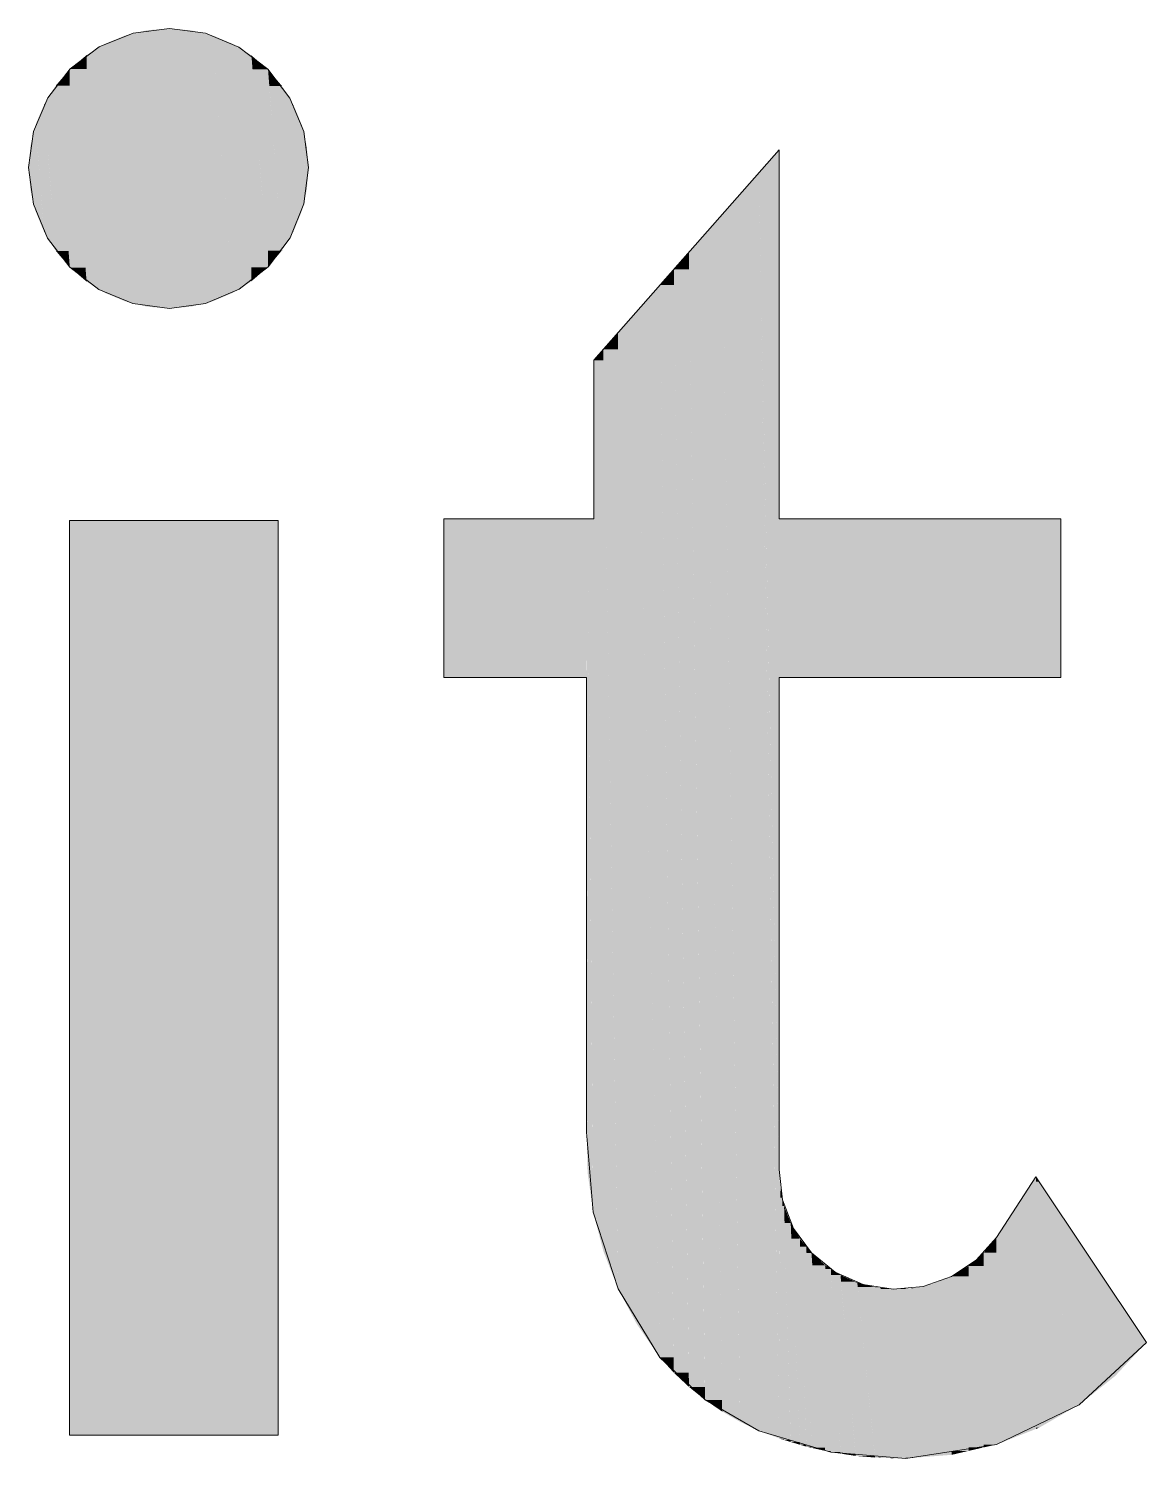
# Model space of a CAD drawing. Extents: x 885 to 2021, y 330 to 1122.
# Drawn here: x 1739.041 to 1741.638, y 644.141 to 647.463 of the extents above; entities that cross this region are included whole.
import ezdxf

# ---------------------------------------------------------------- set-up
doc = ezdxf.new("R2010")
doc.units = 0
doc.layers.get('0').update_dxf_attribs({"lineweight": 18})
doc.layers.add('P11_Plankopf_Ausführung_AF_4_800 Plankopf', color=7, linetype='Continuous', lineweight=25)

# ---------------------------------------------------------------- blocks, each defined once
blk = doc.blocks.new('Referenz-A0T8DI3SAL', base_point=(1729.7843, 502.0648))
at = {"layer": 'P11_Plankopf_Ausführung_AF_4_800 Plankopf', "color": 0, "linetype": 'Continuous', "lineweight": 13, "ltscale": 16.9}
for p, q in [((1739.2839, 647.4528), (1739.2053, 647.4208)), ((1739.3681, 647.4634), (1739.2839, 647.4528)), ((1739.4518, 647.4524), (1739.3681, 647.4634)), ((1739.5297, 647.4201), (1739.4518, 647.4524)), ((1739.2053, 647.4208), (1739.1377, 647.3696)), ((1739.5967, 647.3688), (1739.5297, 647.4201)), ((1739.1377, 647.3696), (1739.0856, 647.3026)), ((1739.6481, 647.3019), (1739.5967, 647.3688)), ((1739.0856, 647.3026), (1739.0527, 647.2244)), ((1739.6804, 647.224), (1739.6481, 647.3019)), ((1739.0527, 647.2244), (1739.0411, 647.1403)), ((1739.6914, 647.1403), (1739.6804, 647.224)), ((1740.7851, 647.1818), (1740.3544, 646.693)), ((1740.7851, 646.3244), (1740.7851, 647.1818)), ((1739.0411, 647.1403), (1739.0522, 647.0556)), ((1739.6808, 647.0561), (1739.6914, 647.1403)), ((1739.0522, 647.0556), (1739.0849, 646.9767)), ((1739.6488, 646.9774), (1739.6808, 647.0561)), ((1739.5975, 646.9097), (1739.6488, 646.9774)), ((1739.0849, 646.9767), (1739.1368, 646.909)), ((1739.1368, 646.909), (1739.2046, 646.857)), ((1739.5305, 646.8576), (1739.5975, 646.9097)), ((1739.2046, 646.857), (1739.2835, 646.8243)), ((1739.4522, 646.8247), (1739.5305, 646.8576)), ((1739.2835, 646.8243), (1739.3681, 646.8131)), ((1739.3681, 646.8131), (1739.4522, 646.8247)), ((1740.3544, 646.693), (1740.3544, 646.3244)), ((1739.6208, 646.3202), (1739.1361, 646.3202)), ((1739.1361, 646.3202), (1739.1361, 644.1952)), ((1739.6208, 644.1952), (1739.6208, 646.3202)), ((1740.3544, 646.3244), (1740.0062, 646.3244)), ((1740.0062, 646.3244), (1740.0062, 645.9557)), ((1741.4396, 646.3244), (1740.7851, 646.3244)), ((1741.4396, 645.9557), (1741.4396, 646.3244)), ((1740.0062, 645.9557), (1740.3377, 645.9557)), ((1740.3377, 645.9557), (1740.3377, 644.8994)), ((1740.7851, 644.8123), (1740.7851, 645.9557)), ((1740.7851, 645.9557), (1741.4396, 645.9557)), ((1740.3377, 644.8994), (1740.353, 644.7132)), ((1740.7851, 644.8123), (1740.7928, 644.7419)), ((1741.3816, 644.7959), (1741.2902, 644.655)), ((1741.6384, 644.4107), (1741.3816, 644.7959)), ((1740.7928, 644.7419), (1740.8183, 644.6759)), ((1740.353, 644.7132), (1740.4108, 644.5355)), ((1740.8183, 644.6759), (1740.8602, 644.6188)), ((1741.2435, 644.6031), (1741.2902, 644.655)), ((1740.8602, 644.6188), (1740.9153, 644.5744)), ((1741.1854, 644.5644), (1741.2435, 644.6031)), ((1740.9153, 644.5744), (1740.9801, 644.5458)), ((1741.1196, 644.5412), (1741.1854, 644.5644)), ((1740.4108, 644.5355), (1740.508, 644.3759)), ((1740.9801, 644.5458), (1741.0501, 644.5349)), ((1741.0501, 644.5349), (1741.1196, 644.5412)), ((1741.4818, 644.2661), (1741.6384, 644.4107)), ((1740.508, 644.3759), (1740.613, 644.2774)), ((1740.613, 644.2774), (1740.7378, 644.2057)), ((1741.2898, 644.1737), (1741.4818, 644.2661)), ((1739.1361, 644.1952), (1739.6208, 644.1952)), ((1740.7378, 644.2057), (1740.9051, 644.1561)), ((1740.9051, 644.1561), (1741.0791, 644.1415)), ((1741.0791, 644.1415), (1741.2898, 644.1737))]:
    blk.add_line(p, q, dxfattribs=at)
at = {"layer": 'P11_Plankopf_Ausführung_AF_4_800 Plankopf', "color": 0, "linetype": 'Continuous', "lineweight": 0, "ltscale": 0.0169}
for points in [[(1739.267, 647.4289), (1739.2203, 647.4289), (1739.267, 647.4479)], [(1739.2676, 647.4479), (1739.267, 647.4479), (1739.2676, 647.4481)], [(1739.2676, 646.8291), (1739.267, 646.8291), (1739.267, 647.4479)], [(1739.2676, 646.829), (1739.2676, 647.4479), (1739.267, 647.4479)], [(1739.3169, 647.4481), (1739.2676, 647.4481), (1739.3169, 647.4596)], [(1739.316, 646.829), (1739.2676, 646.829), (1739.2676, 647.4481)], [(1739.3169, 646.8171), (1739.3169, 647.4481), (1739.2676, 647.4481)], [(1739.3172, 647.4596), (1739.3169, 647.4596), (1739.3172, 647.4597)], [(1739.3172, 646.8171), (1739.3169, 646.8171), (1739.3169, 647.4596)], [(1739.3172, 646.8171), (1739.3172, 647.4596), (1739.3169, 647.4596)], [(1739.3681, 647.4597), (1739.3172, 647.4597), (1739.3681, 647.4634)], [(1739.3678, 646.8171), (1739.3172, 646.8171), (1739.3172, 647.4597)], [(1739.3681, 646.8131), (1739.3681, 647.4597), (1739.3172, 647.4597)], [(1739.4187, 646.8174), (1739.3681, 646.8174), (1739.3681, 647.4634)], [(1739.4187, 647.4594), (1739.3684, 647.4594), (1739.3681, 647.4634)], [(1739.4187, 646.8174), (1739.4187, 647.4594), (1739.3684, 647.4594)], [(1739.419, 646.8174), (1739.4187, 646.8174), (1739.4187, 647.4594)], [(1739.419, 647.4593), (1739.4187, 647.4593), (1739.4187, 647.4594)], [(1739.419, 646.8174), (1739.419, 647.4593), (1739.4187, 647.4593)], [(1739.468, 646.8295), (1739.419, 646.8295), (1739.419, 647.4593)], [(1739.468, 647.4476), (1739.4199, 647.4476), (1739.419, 647.4593)], [(1739.468, 646.8295), (1739.468, 647.4476), (1739.4199, 647.4476)], [(1739.4685, 646.8296), (1739.468, 646.8296), (1739.468, 647.4476)], [(1739.4685, 647.4474), (1739.468, 647.4474), (1739.468, 647.4476)], [(1739.4685, 646.8296), (1739.4685, 647.4474), (1739.468, 647.4474)], [(1739.5149, 646.8491), (1739.4685, 646.8491), (1739.4685, 647.4474)], [(1739.5149, 647.4282), (1739.47, 647.4282), (1739.4685, 647.4474)], [(1739.2196, 647.4025), (1739.1767, 647.4025), (1739.2196, 647.4284)], [(1739.2203, 647.4284), (1739.2196, 647.4284), (1739.2203, 647.4289)], [(1739.2203, 646.8488), (1739.2196, 646.8488), (1739.2196, 647.4284)], [(1739.2203, 646.8485), (1739.2203, 647.4284), (1739.2196, 647.4284)], [(1739.2655, 646.8485), (1739.2203, 646.8485), (1739.2203, 647.4289)], [(1739.267, 646.8291), (1739.267, 647.4289), (1739.2203, 647.4289)], [(1739.5149, 646.8491), (1739.5149, 647.4282), (1739.47, 647.4282)], [(1739.5156, 646.8494), (1739.5149, 646.8494), (1739.5149, 647.4282)], [(1739.5156, 647.4278), (1739.5149, 647.4278), (1739.5149, 647.4282)], [(1739.5156, 646.8494), (1739.5156, 647.4278), (1739.5149, 647.4278)], [(1739.5581, 646.8758), (1739.5156, 646.8758), (1739.5156, 647.4278)], [(1739.5581, 647.4017), (1739.5176, 647.4017), (1739.5156, 647.4278)], [(1739.1758, 647.3696), (1739.1377, 647.3696), (1739.1758, 647.4018)], [(1739.1767, 647.4018), (1739.1758, 647.4018), (1739.1767, 647.4025)], [(1739.1767, 646.8756), (1739.1758, 646.8756), (1739.1758, 647.4018)], [(1739.1767, 646.8751), (1739.1767, 647.4018), (1739.1758, 647.4018)], [(1739.2176, 646.8751), (1739.1767, 646.8751), (1739.1767, 647.4025)], [(1739.2196, 646.8488), (1739.2196, 647.4025), (1739.1767, 647.4025)], [(1739.5581, 646.8758), (1739.5581, 647.4017), (1739.5176, 647.4017)], [(1739.5589, 646.8764), (1739.5581, 646.8764), (1739.5581, 647.4017)], [(1739.5589, 647.401), (1739.5581, 647.401), (1739.5581, 647.4017)], [(1739.5589, 646.8764), (1739.5589, 647.401), (1739.5581, 647.401)], [(1739.5967, 646.909), (1739.5589, 646.909), (1739.5589, 647.401)], [(1739.5967, 647.3688), (1739.5614, 647.3688), (1739.5589, 647.401)], [(1739.1368, 647.331), (1739.1043, 647.331), (1739.1368, 647.3686)], [(1739.1377, 647.3686), (1739.1368, 647.3686), (1739.1377, 647.3696)], [(1739.1377, 646.909), (1739.1368, 646.909), (1739.1368, 647.3686)], [(1739.1377, 646.9082), (1739.1377, 647.3686), (1739.1368, 647.3686)], [(1739.1733, 646.9082), (1739.1377, 646.9082), (1739.1377, 647.3696)], [(1739.1758, 646.8756), (1739.1758, 647.3696), (1739.1377, 647.3696)], [(1739.5967, 646.909), (1739.5967, 647.3688), (1739.5614, 647.3688)], [(1739.5975, 646.9097), (1739.5967, 646.9097), (1739.5967, 647.3688)], [(1739.5975, 647.3678), (1739.5967, 647.3678), (1739.5967, 647.3688)], [(1739.5975, 646.9097), (1739.5975, 647.3678), (1739.5967, 647.3678)], [(1739.6296, 646.9478), (1739.5975, 646.9478), (1739.5975, 647.3678)], [(1739.6296, 647.3303), (1739.6004, 647.3303), (1739.5975, 647.3678)], [(1739.1035, 647.2877), (1739.0774, 647.2877), (1739.1035, 647.3297)], [(1739.1043, 647.3297), (1739.1035, 647.3297), (1739.1043, 647.331)], [(1739.1043, 646.948), (1739.1035, 646.948), (1739.1035, 647.3297)], [(1739.1043, 646.947), (1739.1043, 647.3297), (1739.1035, 647.3297)], [(1739.1339, 646.947), (1739.1043, 646.947), (1739.1043, 647.331)], [(1739.1368, 646.909), (1739.1368, 647.331), (1739.1043, 647.331)], [(1739.6296, 646.9478), (1739.6296, 647.3303), (1739.6004, 647.3303)], [(1739.6305, 646.9488), (1739.6296, 646.9488), (1739.6296, 647.3303)], [(1739.6305, 647.3289), (1739.6296, 647.3289), (1739.6296, 647.3303)], [(1739.6305, 646.9488), (1739.6305, 647.3289), (1739.6296, 647.3289)], [(1739.6561, 646.9912), (1739.6305, 646.9912), (1739.6305, 647.3289)], [(1739.6561, 647.287), (1739.6336, 647.287), (1739.6305, 647.3289)], [(1739.0767, 647.2407), (1739.0576, 647.2407), (1739.0767, 647.286)], [(1739.0774, 647.286), (1739.0767, 647.286), (1739.0774, 647.2877)], [(1739.0774, 646.9918), (1739.0767, 646.9918), (1739.0767, 647.286)], [(1739.0774, 646.9906), (1739.0774, 647.286), (1739.0767, 647.286)], [(1739.1002, 646.9906), (1739.0774, 646.9906), (1739.0774, 647.2877)], [(1739.1035, 646.948), (1739.1035, 647.2877), (1739.0774, 647.2877)], [(1739.6561, 646.9912), (1739.6561, 647.287), (1739.6336, 647.287)], [(1739.6569, 646.9924), (1739.6561, 646.9924), (1739.6561, 647.287)], [(1739.6569, 647.2853), (1739.6561, 647.2853), (1739.6561, 647.287)], [(1739.6569, 646.9924), (1739.6569, 647.2853), (1739.6561, 647.2853)], [(1739.6756, 647.0384), (1739.6569, 647.0384), (1739.6569, 647.2853)], [(1739.6756, 647.2402), (1739.6603, 647.2402), (1739.6569, 647.2853)], [(1739.057, 647.1911), (1739.0454, 647.1911), (1739.057, 647.2385)], [(1739.0576, 647.2385), (1739.057, 647.2385), (1739.0576, 647.2407)], [(1739.0576, 647.0392), (1739.057, 647.0392), (1739.057, 647.2385)], [(1739.0576, 647.0379), (1739.0576, 647.2385), (1739.057, 647.2385)], [(1739.0731, 647.0379), (1739.0576, 647.0379), (1739.0576, 647.2407)], [(1739.0767, 646.9918), (1739.0767, 647.2407), (1739.0576, 647.2407)], [(1739.6756, 647.0384), (1739.6756, 647.2402), (1739.6603, 647.2402)], [(1739.6761, 647.0397), (1739.6756, 647.0397), (1739.6756, 647.2402)], [(1739.6761, 647.2379), (1739.6756, 647.2379), (1739.6756, 647.2402)], [(1739.6761, 647.0397), (1739.6761, 647.2379), (1739.6756, 647.2379)], [(1739.6874, 647.0881), (1739.6761, 647.0881), (1739.6761, 647.2379)], [(1739.6874, 647.1909), (1739.6797, 647.1909), (1739.6761, 647.2379)], [(1739.0451, 647.1403), (1739.0411, 647.1403), (1739.0451, 647.1876)], [(1739.0454, 647.1876), (1739.0451, 647.1876), (1739.0454, 647.1911)], [(1739.0454, 647.0891), (1739.0451, 647.0891), (1739.0451, 647.1876)], [(1739.0454, 647.0879), (1739.0454, 647.1876), (1739.0451, 647.1876)], [(1739.0533, 647.0879), (1739.0454, 647.0879), (1739.0454, 647.1911)], [(1739.057, 647.0392), (1739.057, 647.1911), (1739.0454, 647.1911)], [(1739.6874, 647.0881), (1739.6874, 647.1909), (1739.6797, 647.1909)], [(1739.6877, 647.0894), (1739.6874, 647.0894), (1739.6874, 647.1909)], [(1739.6877, 647.1871), (1739.6874, 647.1871), (1739.6874, 647.1909)], [(1739.6877, 647.0894), (1739.6877, 647.1871), (1739.6874, 647.1871)], [(1739.6914, 647.1403), (1739.6877, 647.1403), (1739.6877, 647.1871)], [(1740.7851, 647.1281), (1740.7378, 647.1281), (1740.7851, 647.1818)], [(1739.0451, 647.0891), (1739.0451, 647.1403), (1739.0411, 647.1403)], [(1739.6877, 647.0894), (1739.6914, 647.1403), (1739.6877, 647.1403)], [(1740.7378, 647.0788), (1740.6944, 647.0788), (1740.7378, 647.1281)], [(1740.7848, 644.2057), (1740.7378, 644.2057), (1740.7378, 647.1281)], [(1740.7851, 646.3244), (1740.7851, 647.1281), (1740.7378, 647.1281)], [(1740.7851, 644.8123), (1740.7751, 644.8123), (1740.7378, 647.1281)], [(1740.7851, 645.9557), (1740.7618, 645.9557), (1740.7378, 647.1281)], [(1740.7851, 646.3244), (1740.7702, 646.3244), (1740.7378, 647.1281)], [(1739.0454, 647.0879), (1739.0454, 647.0891), (1739.0451, 647.0891)], [(1739.057, 647.0392), (1739.0533, 647.0879), (1739.0454, 647.0879)], [(1739.6761, 647.0397), (1739.6874, 647.0881), (1739.6761, 647.0881)], [(1739.6874, 647.0881), (1739.6877, 647.0894), (1739.6874, 647.0894)], [(1740.6944, 647.0315), (1740.6527, 647.0315), (1740.6944, 647.0788)], [(1740.7375, 644.2264), (1740.6944, 644.2264), (1740.6944, 647.0788)], [(1740.7378, 644.2057), (1740.7378, 647.0788), (1740.6944, 647.0788)], [(1739.0576, 647.0379), (1739.0576, 647.0392), (1739.057, 647.0392)], [(1739.0767, 646.9918), (1739.0731, 647.0379), (1739.0576, 647.0379)], [(1739.6569, 646.9924), (1739.6756, 647.0384), (1739.6569, 647.0384)], [(1739.6756, 647.0384), (1739.6761, 647.0397), (1739.6756, 647.0397)], [(1740.6527, 646.9864), (1740.613, 646.9864), (1740.6527, 647.0315)], [(1740.694, 644.2503), (1740.6527, 644.2503), (1740.6527, 647.0315)], [(1740.6944, 644.2264), (1740.6944, 647.0315), (1740.6527, 647.0315)], [(1739.0774, 646.9906), (1739.0774, 646.9918), (1739.0767, 646.9918)], [(1739.1035, 646.948), (1739.1002, 646.9906), (1739.0774, 646.9906)], [(1739.6305, 646.9488), (1739.6561, 646.9912), (1739.6305, 646.9912)], [(1739.6561, 646.9912), (1739.6569, 646.9924), (1739.6561, 646.9924)], [(1740.613, 646.9439), (1740.5755, 646.9439), (1740.613, 646.9864)], [(1740.6523, 644.2774), (1740.613, 644.2774), (1740.613, 646.9864)], [(1740.6527, 644.2503), (1740.6527, 646.9864), (1740.613, 646.9864)], [(1739.1043, 646.947), (1739.1043, 646.948), (1739.1035, 646.948)], [(1739.1368, 646.909), (1739.1339, 646.947), (1739.1043, 646.947)], [(1739.5975, 646.9097), (1739.6296, 646.9478), (1739.5975, 646.9478)], [(1739.6296, 646.9478), (1739.6305, 646.9488), (1739.6296, 646.9488)], [(1740.5755, 646.9041), (1740.5404, 646.9041), (1740.5755, 646.9439)], [(1740.6125, 644.3075), (1740.5755, 644.3075), (1740.5755, 646.9439)], [(1740.613, 644.2774), (1740.613, 646.9439), (1740.5755, 646.9439)], [(1739.1377, 646.9082), (1739.1377, 646.909), (1739.1368, 646.909)], [(1739.1758, 646.8756), (1739.1733, 646.9082), (1739.1377, 646.9082)], [(1739.5589, 646.8764), (1739.5967, 646.909), (1739.5589, 646.909)], [(1739.5967, 646.909), (1739.5975, 646.9097), (1739.5967, 646.9097)], [(1740.5404, 646.8673), (1740.508, 646.8673), (1740.5404, 646.9041)], [(1740.575, 644.3404), (1740.5404, 644.3404), (1740.5404, 646.9041)], [(1740.5755, 644.3075), (1740.5755, 646.9041), (1740.5404, 646.9041)], [(1739.1767, 646.8751), (1739.1767, 646.8756), (1739.1758, 646.8756)], [(1739.2196, 646.8488), (1739.2176, 646.8751), (1739.1767, 646.8751)], [(1739.2203, 646.8485), (1739.2203, 646.8488), (1739.2196, 646.8488)], [(1739.267, 646.8291), (1739.2655, 646.8485), (1739.2203, 646.8485)], [(1739.4685, 646.8296), (1739.5149, 646.8491), (1739.4685, 646.8491)], [(1739.5149, 646.8491), (1739.5156, 646.8494), (1739.5149, 646.8494)], [(1739.5156, 646.8494), (1739.5581, 646.8758), (1739.5156, 646.8758)], [(1739.5581, 646.8758), (1739.5589, 646.8764), (1739.5581, 646.8764)], [(1740.508, 646.8069), (1740.4547, 646.8069), (1740.508, 646.8673)], [(1740.5399, 644.3759), (1740.508, 644.3759), (1740.508, 646.8673)], [(1740.5404, 644.3404), (1740.5404, 646.8673), (1740.508, 646.8673)], [(1739.2676, 646.829), (1739.2676, 646.8291), (1739.267, 646.8291)], [(1739.3169, 646.8171), (1739.316, 646.829), (1739.2676, 646.829)], [(1739.3172, 646.8171), (1739.3172, 646.8171), (1739.3169, 646.8171)], [(1739.3681, 646.8131), (1739.3678, 646.8171), (1739.3172, 646.8171)], [(1739.3681, 646.8131), (1739.4187, 646.8174), (1739.3681, 646.8174)], [(1739.4187, 646.8174), (1739.419, 646.8174), (1739.4187, 646.8174)], [(1739.419, 646.8174), (1739.468, 646.8295), (1739.419, 646.8295)], [(1739.468, 646.8295), (1739.4685, 646.8296), (1739.468, 646.8296)], [(1740.4547, 646.757), (1740.4108, 646.757), (1740.4547, 646.8069)], [(1740.5063, 644.4529), (1740.4547, 644.4529), (1740.4547, 646.8069)], [(1740.508, 644.3759), (1740.508, 646.8069), (1740.4547, 646.8069)], [(1740.4108, 646.7183), (1740.3767, 646.7183), (1740.4108, 646.757)], [(1740.4532, 644.5355), (1740.4108, 644.5355), (1740.4108, 646.757)], [(1740.4547, 644.4529), (1740.4547, 646.757), (1740.4108, 646.757)], [(1740.3767, 646.693), (1740.3544, 646.693), (1740.3767, 646.7183)], [(1740.4094, 644.6227), (1740.3767, 644.6227), (1740.3767, 646.7183)], [(1740.4108, 644.5355), (1740.4108, 646.7183), (1740.3767, 646.7183)], [(1740.3584, 646.3244), (1740.3544, 646.3244), (1740.3544, 646.693)], [(1740.3767, 644.6227), (1740.3767, 646.693), (1740.3544, 646.693)], [(1739.1361, 644.1952), (1739.6208, 644.1952), (1739.1361, 646.3202)], [(1739.6208, 644.1952), (1739.6208, 646.3202), (1739.1361, 646.3202)], [(1740.0062, 645.9557), (1740.3377, 645.9557), (1740.0062, 646.3244)], [(1740.3377, 645.9557), (1740.3377, 646.3244), (1740.0062, 646.3244)], [(1740.3382, 645.9557), (1740.3377, 645.9557), (1740.3377, 646.3244)], [(1740.3399, 644.8059), (1740.3399, 646.3244), (1740.3377, 646.3244)], [(1740.3522, 644.8059), (1740.3399, 644.8059), (1740.3399, 646.3244)], [(1740.353, 644.7132), (1740.353, 646.3244), (1740.3399, 646.3244)], [(1740.3544, 644.7132), (1740.353, 644.7132), (1740.353, 646.3244)], [(1740.3544, 644.7078), (1740.3544, 646.3244), (1740.353, 646.3244)], [(1740.3767, 644.6227), (1740.3584, 646.3244), (1740.3544, 646.3244)], [(1740.3756, 644.7078), (1740.3544, 644.7078), (1740.3544, 646.3244)], [(1740.7851, 645.9557), (1740.7851, 646.3244), (1740.7702, 646.3244)], [(1740.7851, 645.9557), (1741.4396, 645.9557), (1740.7851, 646.3244)], [(1741.4396, 645.9557), (1741.4396, 646.3244), (1740.7851, 646.3244)], [(1740.3399, 644.8059), (1740.3382, 645.9557), (1740.3377, 645.9557)], [(1740.3397, 644.8994), (1740.3377, 644.8994), (1740.3377, 645.9557)], [(1740.7851, 644.8123), (1740.7851, 645.9557), (1740.7618, 645.9557)], [(1740.3399, 644.8059), (1740.3397, 644.8994), (1740.3377, 644.8994)], [(1740.353, 644.7132), (1740.3522, 644.8059), (1740.3399, 644.8059)], [(1740.7851, 644.1881), (1740.7851, 644.8123), (1740.7751, 644.8123)], [(1740.7875, 644.1881), (1740.7851, 644.1881), (1740.7851, 644.8123)], [(1740.7875, 644.7698), (1740.7853, 644.7698), (1740.7851, 644.8123)], [(1741.3816, 644.655), (1741.2902, 644.655), (1741.3816, 644.7959)], [(1741.3892, 644.2128), (1741.3816, 644.2128), (1741.3816, 644.7959)], [(1741.3892, 644.7844), (1741.3817, 644.7844), (1741.3816, 644.7959)], [(1740.7875, 644.1872), (1740.7875, 644.7698), (1740.7853, 644.7698)], [(1740.7924, 644.1872), (1740.7875, 644.1872), (1740.7875, 644.7698)], [(1740.7924, 644.7471), (1740.7877, 644.7471), (1740.7875, 644.7698)], [(1741.3892, 644.2128), (1741.3892, 644.7844), (1741.3817, 644.7844)], [(1741.4818, 644.2661), (1741.3892, 644.2661), (1741.3892, 644.7844)], [(1741.4818, 644.6456), (1741.414, 644.6456), (1741.3892, 644.7844)], [(1740.7924, 644.1854), (1740.7924, 644.7471), (1740.7877, 644.7471)], [(1740.7965, 644.1854), (1740.7924, 644.1854), (1740.7924, 644.7471)], [(1740.7965, 644.7282), (1740.7925, 644.7282), (1740.7924, 644.7471)], [(1740.7965, 644.1842), (1740.7965, 644.7282), (1740.7925, 644.7282)], [(1740.8117, 644.1842), (1740.7965, 644.1842), (1740.7965, 644.7282)], [(1740.8119, 644.6885), (1740.7976, 644.6885), (1740.7965, 644.7282)], [(1740.3544, 644.7078), (1740.3544, 644.7132), (1740.353, 644.7132)], [(1740.3767, 644.6227), (1740.3756, 644.7078), (1740.3544, 644.7078)], [(1740.8119, 644.1796), (1740.8119, 644.6885), (1740.7976, 644.6885)], [(1740.833, 644.1796), (1740.8119, 644.1796), (1740.8119, 644.6885)], [(1740.8333, 644.6518), (1740.8134, 644.6518), (1740.8119, 644.6885)], [(1741.2898, 644.6191), (1741.2605, 644.6191), (1741.2898, 644.6545)], [(1741.2902, 644.6545), (1741.2898, 644.6545), (1741.2902, 644.655)], [(1741.2902, 644.1739), (1741.2898, 644.1739), (1741.2898, 644.6545)], [(1741.2902, 644.1739), (1741.2902, 644.6545), (1741.2898, 644.6545)], [(1741.3816, 644.2098), (1741.2902, 644.2098), (1741.2902, 644.655)], [(1741.3816, 644.2098), (1741.3816, 644.655), (1741.2902, 644.655)], [(1740.4108, 644.5355), (1740.4094, 644.6227), (1740.3767, 644.6227)], [(1740.8333, 644.1733), (1740.8333, 644.6518), (1740.8134, 644.6518)], [(1740.8481, 644.1733), (1740.8333, 644.1733), (1740.8333, 644.6518)], [(1740.8483, 644.6333), (1740.8338, 644.6333), (1740.8333, 644.6518)], [(1740.8483, 644.1688), (1740.8483, 644.6333), (1740.8338, 644.6333)], [(1740.8601, 644.1688), (1740.8483, 644.1688), (1740.8483, 644.6333)], [(1740.8602, 644.6188), (1740.8486, 644.6188), (1740.8483, 644.6333)], [(1740.8602, 644.1661), (1740.8602, 644.6188), (1740.8486, 644.6188)], [(1740.8914, 644.1661), (1740.8602, 644.1661), (1740.8602, 644.6188)], [(1740.8919, 644.5904), (1740.8621, 644.5904), (1740.8602, 644.6188)], [(1741.2605, 644.5886), (1741.2252, 644.5886), (1741.2605, 644.6191)], [(1741.2898, 644.1737), (1741.2605, 644.1737), (1741.2605, 644.6191)], [(1741.2898, 644.1737), (1741.2898, 644.6191), (1741.2605, 644.6191)], [(1741.4818, 644.2661), (1741.4818, 644.6456), (1741.414, 644.6456)], [(1741.5655, 644.3326), (1741.4818, 644.3326), (1741.4818, 644.6456)], [(1741.5655, 644.5201), (1741.5153, 644.5201), (1741.4818, 644.6456)], [(1740.8919, 644.159), (1740.8919, 644.5904), (1740.8621, 644.5904)], [(1740.9051, 644.159), (1740.8919, 644.159), (1740.8919, 644.5904)], [(1740.9051, 644.5818), (1740.8921, 644.5818), (1740.8919, 644.5904)], [(1741.2252, 644.5645), (1741.1856, 644.5645), (1741.2252, 644.5886)], [(1741.2605, 644.167), (1741.2252, 644.167), (1741.2252, 644.5886)], [(1741.2605, 644.167), (1741.2605, 644.5886), (1741.2252, 644.5886)], [(1740.9051, 644.1561), (1740.9051, 644.5818), (1740.8921, 644.5818)], [(1740.9275, 644.1561), (1740.9051, 644.1561), (1740.9051, 644.5818)], [(1740.9277, 644.5673), (1740.9059, 644.5673), (1740.9051, 644.5818)], [(1740.9277, 644.1526), (1740.9277, 644.5673), (1740.9059, 644.5673)], [(1740.9623, 644.1526), (1740.9277, 644.1526), (1740.9277, 644.5673)], [(1740.9628, 644.5518), (1740.929, 644.5518), (1740.9277, 644.5673)], [(1741.1854, 644.5471), (1741.1422, 644.5471), (1741.1854, 644.5644)], [(1741.1856, 644.5644), (1741.1854, 644.5644), (1741.1856, 644.5645)], [(1741.1856, 644.1497), (1741.1854, 644.1497), (1741.1854, 644.5644)], [(1741.1856, 644.1497), (1741.1856, 644.5644), (1741.1854, 644.5644)], [(1741.2252, 644.1589), (1741.1856, 644.1589), (1741.1856, 644.5645)], [(1741.2252, 644.1589), (1741.2252, 644.5645), (1741.1856, 644.5645)], [(1740.4547, 644.4529), (1740.4532, 644.5355), (1740.4108, 644.5355)], [(1740.9628, 644.1473), (1740.9628, 644.5518), (1740.929, 644.5518)], [(1740.9666, 644.1473), (1740.9628, 644.1473), (1740.9628, 644.5518)], [(1740.9666, 644.5501), (1740.9628, 644.5501), (1740.9628, 644.5518)], [(1740.9666, 644.1469), (1740.9666, 644.5501), (1740.9628, 644.5501)], [(1741.0074, 644.1469), (1740.9666, 644.1469), (1740.9666, 644.5501)], [(1741.0078, 644.5393), (1740.9677, 644.5393), (1740.9666, 644.5501)], [(1741.0078, 644.1435), (1741.0078, 644.5393), (1740.9677, 644.5393)], [(1741.0208, 644.1435), (1741.0078, 644.1435), (1741.0078, 644.5393)], [(1741.0208, 644.5379), (1741.0078, 644.5379), (1741.0078, 644.5393)], [(1741.0208, 644.1424), (1741.0208, 644.5379), (1741.0078, 644.5379)], [(1741.0501, 644.1424), (1741.0208, 644.1424), (1741.0208, 644.5379)], [(1741.0501, 644.5349), (1741.021, 644.5349), (1741.0208, 644.5379)], [(1741.0501, 644.1419), (1741.0501, 644.5349), (1741.021, 644.5349)], [(1741.0791, 644.5349), (1741.0501, 644.5349), (1741.0791, 644.5363)], [(1741.0791, 644.1419), (1741.0501, 644.1419), (1741.0501, 644.5349)], [(1741.0791, 644.1415), (1741.0791, 644.5349), (1741.0501, 644.5349)], [(1741.0966, 644.5363), (1741.0791, 644.5363), (1741.0966, 644.5372)], [(1741.0966, 644.1428), (1741.0791, 644.1428), (1741.0791, 644.5363)], [(1741.0966, 644.1428), (1741.0966, 644.5363), (1741.0791, 644.5363)], [(1741.1422, 644.5372), (1741.0966, 644.5372), (1741.1422, 644.5471)], [(1741.1422, 644.1464), (1741.0966, 644.1464), (1741.0966, 644.5372)], [(1741.1422, 644.1464), (1741.1422, 644.5372), (1741.0966, 644.5372)], [(1741.1854, 644.1497), (1741.1422, 644.1497), (1741.1422, 644.5471)], [(1741.1854, 644.1497), (1741.1854, 644.5471), (1741.1422, 644.5471)], [(1741.5655, 644.3326), (1741.5655, 644.5201), (1741.5153, 644.5201)], [(1741.6384, 644.4107), (1741.5655, 644.4107), (1741.5655, 644.5201)], [(1740.508, 644.3759), (1740.5063, 644.4529), (1740.4547, 644.4529)], [(1741.5655, 644.3326), (1741.6384, 644.4107), (1741.5655, 644.4107)], [(1740.5404, 644.3404), (1740.5399, 644.3759), (1740.508, 644.3759)], [(1740.5755, 644.3075), (1740.575, 644.3404), (1740.5404, 644.3404)], [(1741.4818, 644.2661), (1741.5655, 644.3326), (1741.4818, 644.3326)], [(1740.613, 644.2774), (1740.6125, 644.3075), (1740.5755, 644.3075)], [(1740.6527, 644.2503), (1740.6523, 644.2774), (1740.613, 644.2774)], [(1741.3892, 644.2128), (1741.4818, 644.2661), (1741.3892, 644.2661)], [(1740.6944, 644.2264), (1740.694, 644.2503), (1740.6527, 644.2503)], [(1740.7378, 644.2057), (1740.7375, 644.2264), (1740.6944, 644.2264)], [(1740.7851, 644.1881), (1740.7848, 644.2057), (1740.7378, 644.2057)], [(1740.7875, 644.1872), (1740.7875, 644.1881), (1740.7851, 644.1881)], [(1740.7924, 644.1854), (1740.7924, 644.1872), (1740.7875, 644.1872)], [(1741.2902, 644.1739), (1741.3816, 644.2098), (1741.2902, 644.2098)], [(1741.3816, 644.2098), (1741.3892, 644.2128), (1741.3816, 644.2128)], [(1740.7965, 644.1842), (1740.7965, 644.1854), (1740.7924, 644.1854)], [(1740.8119, 644.1796), (1740.8117, 644.1842), (1740.7965, 644.1842)], [(1740.8333, 644.1733), (1740.833, 644.1796), (1740.8119, 644.1796)], [(1740.8483, 644.1688), (1740.8481, 644.1733), (1740.8333, 644.1733)], [(1740.8602, 644.1661), (1740.8601, 644.1688), (1740.8483, 644.1688)], [(1740.8919, 644.159), (1740.8914, 644.1661), (1740.8602, 644.1661)], [(1740.9051, 644.1561), (1740.9051, 644.159), (1740.8919, 644.159)], [(1740.9277, 644.1526), (1740.9275, 644.1561), (1740.9051, 644.1561)], [(1741.1856, 644.1497), (1741.2252, 644.1589), (1741.1856, 644.1589)], [(1741.2252, 644.1589), (1741.2605, 644.167), (1741.2252, 644.167)], [(1741.2605, 644.167), (1741.2898, 644.1737), (1741.2605, 644.1737)], [(1741.2898, 644.1737), (1741.2902, 644.1739), (1741.2898, 644.1739)], [(1740.9628, 644.1473), (1740.9623, 644.1526), (1740.9277, 644.1526)], [(1740.9666, 644.1469), (1740.9666, 644.1473), (1740.9628, 644.1473)], [(1741.0078, 644.1435), (1741.0074, 644.1469), (1740.9666, 644.1469)], [(1741.0208, 644.1424), (1741.0208, 644.1435), (1741.0078, 644.1435)], [(1741.0501, 644.1419), (1741.0501, 644.1424), (1741.0208, 644.1424)], [(1741.0791, 644.1415), (1741.0791, 644.1419), (1741.0501, 644.1419)], [(1741.0791, 644.1415), (1741.0966, 644.1428), (1741.0791, 644.1428)], [(1741.0966, 644.1428), (1741.1422, 644.1464), (1741.0966, 644.1464)], [(1741.1422, 644.1464), (1741.1854, 644.1497), (1741.1422, 644.1497)], [(1741.1854, 644.1497), (1741.1856, 644.1497), (1741.1854, 644.1497)]]:
    blk.add_solid(points, dxfattribs=at)

msp = doc.modelspace()

# ---------------------------------------------------------------- block references
at = {"color": 8, "lineweight": 25, "ltscale": 0.25, "true_color": 0x808080}
msp.add_blockref('Referenz-A0T8DI3SAL', (1729.7843, 502.0648), dxfattribs=at)

doc.saveas('drawing.dxf')
